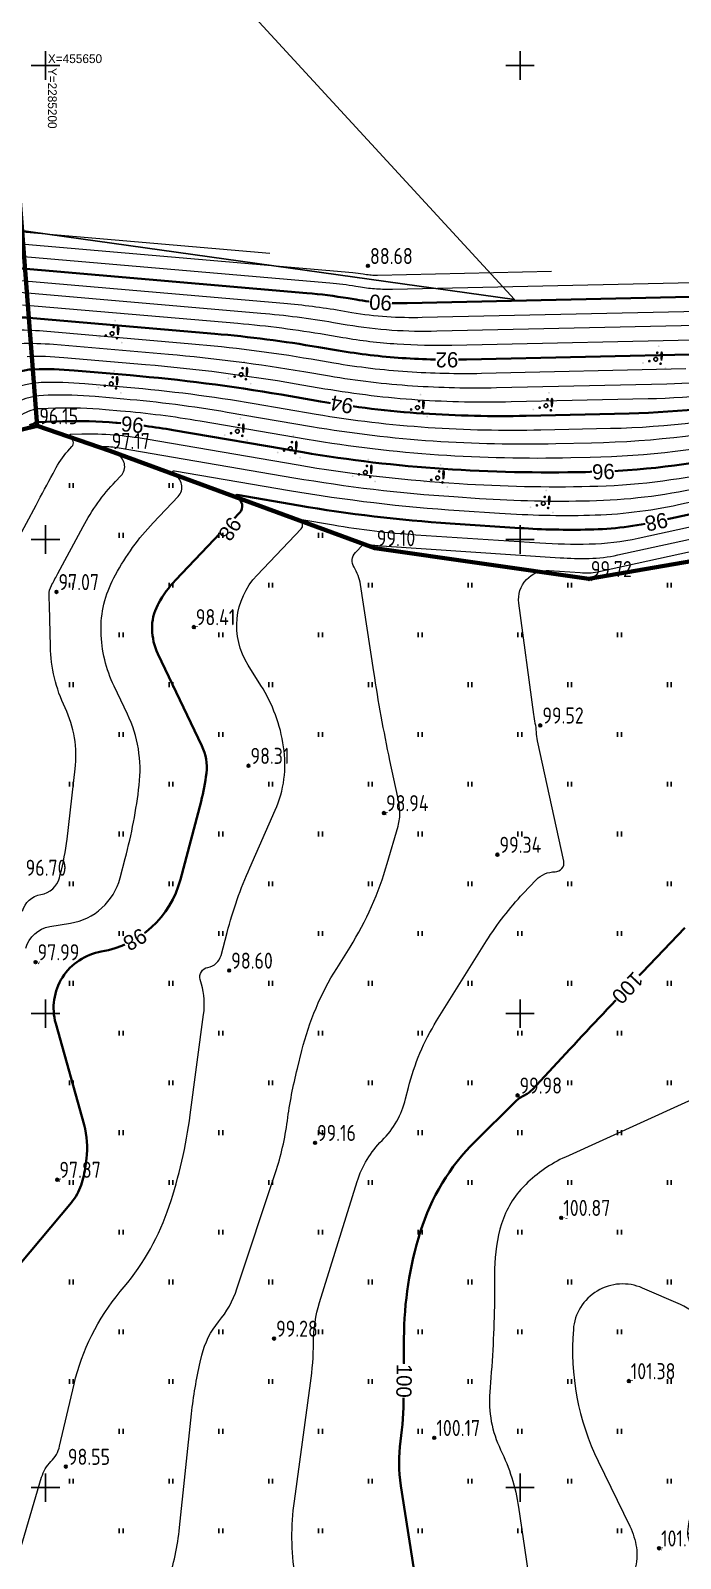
# Model space of a CAD drawing. Header units: metres. Extents: x 2284092 to 2335310, y 454860 to 483236.
# Drawn here: x 2285198.4 to 2285266.9, y 455492.5 to 455653.7 of the extents above; entities that cross this region are included whole.
import ezdxf

# ---------------------------------------------------------------- set-up
doc = ezdxf.new("R2010")
doc.units = ezdxf.units.M
doc.header["$PDMODE"] = 32
doc.header["$PDSIZE"] = 0.3
doc.linetypes.add('ЛИНИЯ_1.5-1.5', pattern=[3, 1.5, -1.5])
for name, color, linetype in [('-_линия', 7, 'Continuous'), ('0 @ 0.5', 7, 'Continuous'), ('b', 7, 'Continuous'), ('Eg.14_Ограждения', 7, 'Continuous'), ('Eg.14_Ограждения1', 7, 'Continuous'), ('INHABITED', 14, 'Continuous'), ('MUNICIPAL', 14, 'Continuous'), ('P', 94, 'Continuous'), ('Pr', 7, 'Continuous'), ('T', 7, 'Continuous'), ('КОД', 7, 'Continuous'), ('ТОЧКИ_линия', 7, 'Continuous')]:
    doc.layers.add(name, color=color, linetype=linetype)
doc.styles.add('pragmai.shx2', font='pragmai.shx', dxfattribs={"height": 1.6})
doc.styles.get("Standard").update_dxf_attribs({"font": 'eskdu.shx'})
doc.styles.add('Рубленый (Р-131)', font='p131.ttf')
doc.linetypes.add('КОНТУР', pattern='A,0,-0.5,[133,ltypeshp.shx,S=0.05,R=0,X=-0.5,Y=0],-0.5', length=1)

# ---------------------------------------------------------------- blocks, each defined once
blk = doc.blocks.new('Крест сетки')
at = {"color": 72, "linetype": 'Continuous'}
for p, q in [((-3, 0), (3, 0)), ((0, 3), (0, -3))]:
    blk.add_line(p, q, dxfattribs=at)
blk = doc.blocks.new('Штриховка Луговая растительность')
at = {"color": 3, "linetype": 'Continuous'}
for p, q in [((-0.4, 1), (-0.4, 0)), ((0.4, 0), (0.4, 1))]:
    blk.add_line(p, q, dxfattribs=at)
blk = doc.blocks.new('Штриховка Кустарник Колючий')
at = {"linetype": 'Continuous'}
h = blk.add_hatch(color=3, dxfattribs=at)
edge = h.paths.add_edge_path()
edge.add_arc((2.04, -1.91), 0.2, 0, 360)
edge = h.paths.add_edge_path()
edge.add_arc((0.63, 2.73), 0.2, 0, 360)
edge = h.paths.add_edge_path()
edge.add_arc((-2.68, -0.81), 0.2, 0, 360)
h = blk.add_hatch(color=3, dxfattribs=at)
edge = h.paths.add_edge_path()
edge.add_arc((0.32, 1.36), 0.3, 0, 360)
edge = h.paths.add_edge_path()
edge.add_arc((-1.34, -0.41), 0.3, 0, 360)
edge = h.paths.add_edge_path()
edge.add_arc((1.02, -0.96), 0.3, 0, 360)
h = blk.add_hatch(color=3, dxfattribs=at)
edge = h.paths.add_edge_path()
edge.add_spline(control_points=[(1.22, -0.29), (1.26, 0), (1.33, 0.52), (1.43, 1.02), (1.25, 1.71), (1.1, 1.01), (1.14, 0.52), (1.19, 0), (1.22, -0.29)], knot_values=[0, 0, 0, 0, 0.838296, 1.522181, 1.855336, 2.184891, 2.879704, 3.701437, 3.701437, 3.701437, 3.701437], degree=3, periodic=0)
at = {"color": 3, "linetype": 'Continuous', "flags": 128}
blk.add_lwpolyline([(0.4, 0), (0.39, 0.1), (0.35, 0.2), (0.28, 0.28), (0.2, 0.35), (0.1, 0.39), (0, 0.4), (-0.1, 0.39), (-0.2, 0.35), (-0.28, 0.28), (-0.35, 0.2), (-0.39, 0.1), (-0.4, 0), (-0.39, -0.1), (-0.35, -0.2), (-0.28, -0.28), (-0.2, -0.35), (-0.1, -0.39), (0, -0.4), (0.1, -0.39), (0.2, -0.35), (0.28, -0.28), (0.35, -0.2), (0.39, -0.1)], close=True, dxfattribs=at)
at = {"color": 3, "linetype": 'Continuous'}
blk.add_spline([(1.22, -0.29), (1.34, 0.54), (1.36, 1.22), (1.25, 1.54), (1.15, 1.22), (1.14, 0.53), (1.22, -0.29)], degree=3, dxfattribs=at)

msp = doc.modelspace()

# ---------------------------------------------------------------- linework, layer by layer
at = {"layer": '-_линия', "color": 1, "lineweight": 70}
msp.add_lwpolyline([(2285199.13, 455611.98), (2285083.63, 455583.72), (2285095.21, 455659.51), (2285083.85, 455690.39), (2285068.15, 455703.95), (2285089.37, 455722.71), (2285119.86, 455755.4), (2285144.51, 455730.39), (2285151.63, 455731.19), (2285193.17, 455688.68), (2285199.13, 455611.98)], close=True, dxfattribs=at)
at = {"layer": 'Eg.14_Ограждения', "color": 42, "linetype": 'Continuous', "lineweight": 15, "ltscale": 0.5, "flags": 128}
for points, elevation in [([(2285121.01, 455530.83, 0), (2285131.18, 455533.9)], 93), ([(2285137.69, 455396.96, 0), (2285133.53, 455400.65)], 93), ([(2285183.34, 455357.59, 0), (2285178.64, 455362.17)], 93), ([(2285161.37, 455354.79, 0), (2285167.02, 455348.34)], 92.5), ([(2285181.37, 455628.72, 0), (2285184.82, 455627.52)], 89.5), ([(2285195.22, 455585.45, 0), (2285195.12, 455589.56)], 96.5), ([(2285196.97, 455599.82), (2285199, 455603.61, -0.000001), (2285200.8, 455606.98), (2285201.13, 455607.59, -0.06722), (2285202.55, 455609.55), (2285202.78, 455609.8, 0.532714), (2285202.57, 455610.75), (2285202.57, 455610.75, -0.816041), (2285202.63, 455611.1), (2285203.82, 455611.14, -0.029245), (2285207.22, 455611.04), (2285207.22, 455611.04, -0.020874), (2285210.6, 455610.61), (2285226.63, 455607.86, 0.025767), (2285242.49, 455605.98), (2285243.59, 455605.91, 0.022207), (2285257.35, 455605.61), (2285257.35, 455605.61, 0.048181), (2285270.96, 455607.23)], 96.5), ([(2285197.56, 455560.79, -0.290759), (2285199.52, 455562.56), (2285199.52, 455562.56, 0.294569), (2285201.47, 455564.33), (2285201.55, 455564.66, 0.035409), (2285202.27, 455568.41), (2285203.13, 455575.8, 0.141342), (2285202.06, 455582.25), (2285202.06, 455582.25, -0.105366), (2285200.51, 455588.73), (2285200.41, 455593.05, -0.000001), (2285200.38, 455594.13), (2285200.38, 455594.13, -0.129829), (2285200.62, 455595.15), (2285200.68, 455595.26, -0.000002), (2285201.31, 455596.42), (2285203.96, 455601.38, -0.06722), (2285207.38, 455606.12), (2285207.95, 455606.72, 0.532714), (2285207.44, 455609.02), (2285205.92, 455609.62, -0.816038), (2285205.96, 455609.81), (2285206, 455609.81, -0.029247), (2285206.88, 455609.79), (2285206.88, 455609.79, -0.020873), (2285207.75, 455609.67), (2285226.16, 455606.52, 0.025767), (2285243.03, 455604.52), (2285245.71, 455604.34, 0.022207), (2285257.33, 455604.09), (2285257.33, 455604.09, 0.048181), (2285268.83, 455605.46)], 97), ([(2285192.09, 455631.63), (2285232.39, 455628.16, -0.020871), (2285233.46, 455628.02), (2285233.66, 455627.98, 0.025765), (2285234.32, 455627.91), (2285234.32, 455627.91, 0.022208), (2285234.99, 455627.89), (2285253.31, 455628.3)], 89), ([(2285193.18, 455630.25), (2285229.96, 455627.08, -0.020874), (2285232.68, 455626.73), (2285233.19, 455626.64, 0.02577), (2285234.87, 455626.45), (2285234.87, 455626.45, 0.022206), (2285236.55, 455626.41), (2285279.35, 455627.37, 0.048167)], 89.5), ([(2285195.37, 455627.49), (2285225.11, 455624.93, -0.020872), (2285231.11, 455624.16), (2285232.26, 455623.96, 0.025767), (2285235.96, 455623.52), (2285235.96, 455623.52, 0.022208), (2285239.68, 455623.44), (2285275.38, 455624.24, 0.048181)], 90.5), ([(2285273.4, 455622.68), (2285241.24, 455621.96, -0.022207), (2285236.5, 455622.06), (2285236.5, 455622.06, -0.025768), (2285231.79, 455622.62), (2285230.33, 455622.87, 0.020873), (2285222.68, 455623.85), (2285196.47, 455626.11, 0.029247)], 91), ([(2285271.42, 455621.11), (2285242.81, 455620.47, -0.022207), (2285237.04, 455620.6), (2285237.04, 455620.6, -0.025767), (2285231.32, 455621.28), (2285229.54, 455621.58, 0.020873), (2285220.26, 455622.78), (2285197.56, 455624.73, 0.029247)], 91.5), ([(2285267.45, 455617.99), (2285245.94, 455617.5, -0.022207), (2285238.13, 455617.68), (2285238.13, 455617.68, -0.025767), (2285230.38, 455618.6), (2285227.98, 455619.01, 0.020873), (2285215.4, 455620.62), (2285199.75, 455621.97, 0.029246), (2285196.56, 455622.06)], 92.5), ([(2285197.31, 455620.69, -0.029247), (2285200.85, 455620.59), (2285212.97, 455619.55, -0.020873), (2285227.2, 455617.72), (2285229.91, 455617.25, 0.025767), (2285238.68, 455616.22), (2285238.68, 455616.22, 0.022207), (2285247.5, 455616.02), (2285265.46, 455616.42, 0.04818), (2285278.08, 455617.93)], 93), ([(2285198.05, 455619.32, -0.029246), (2285201.94, 455619.21), (2285210.55, 455618.47, -0.020873), (2285226.41, 455616.43), (2285229.44, 455615.91, 0.025767), (2285239.22, 455614.75), (2285239.22, 455614.75, 0.022208), (2285249.07, 455614.54), (2285263.48, 455614.86, 0.04818), (2285277.87, 455616.57)], 93.5), ([(2285195.34, 455615.23, -0.140771), (2285199.54, 455616.58), (2285199.54, 455616.58, -0.029246), (2285204.13, 455616.45), (2285208.58, 455616.07, -0.020873), (2285221.99, 455614.35), (2285228.5, 455613.23, 0.025767), (2285240.31, 455611.83), (2285240.31, 455611.83, 0.022207), (2285252.2, 455611.57), (2285259.51, 455611.73, 0.048181), (2285277.45, 455613.87)], 94.5), ([(2285277.24, 455612.52, -0.048181), (2285257.53, 455610.17), (2285253.76, 455610.08, -0.022207), (2285240.85, 455610.37), (2285240.85, 455610.37, -0.025767), (2285228.04, 455611.89), (2285219.14, 455613.41, 0.020873), (2285208.24, 455614.81), (2285205.22, 455615.07, 0.029246), (2285200.29, 455615.21), (2285199.78, 455615.19, 0.14077), (2285196.2, 455614.04)], 95), ([(2285275.23, 455610.77, -0.04818), (2285257.38, 455608.65), (2285255.33, 455608.6, -0.022208), (2285241.4, 455608.91), (2285241.4, 455608.91, -0.025767), (2285227.57, 455610.55), (2285216.29, 455612.48, 0.020873), (2285207.9, 455613.55), (2285206.32, 455613.69, 0.029246), (2285201.04, 455613.84), (2285199.49, 455613.79, 0.14077), (2285197.48, 455613.14)], 95.5), ([(2285197.93, 455556.9, -0.290759), (2285200.45, 455559.17), (2285202.62, 455559.53, 0.294567), (2285207.86, 455564.3), (2285208.4, 455566.36, 0.03541), (2285209.87, 455574.1), (2285209.87, 455574.1, 0.141342), (2285208.63, 455581.59), (2285207.23, 455584.53, -0.105366), (2285205.85, 455590.27), (2285205.85, 455590.27, -0.129832), (2285207.2, 455595.95), (2285207.39, 455596.29, -0.06722), (2285211.34, 455601.76), (2285213.98, 455604.54, 0.532713), (2285213.47, 455606.84), (2285213.47, 455606.84, -0.90315), (2285213.58, 455607.25), (2285225.69, 455605.18, 0.025767), (2285243.58, 455603.06), (2285247.84, 455602.78, 0.022208), (2285257.32, 455602.57), (2285257.32, 455602.57, 0.048181), (2285266.69, 455603.69), (2285281.2, 455606.85, 0.077606)], 97.5), ([(2285193.83, 455481.56), (2285199.59, 455501.1, -0.127491), (2285200.57, 455502.74), (2285200.57, 455502.74, 0.142269), (2285201.49, 455504.39), (2285203.01, 455510.91, -0.117435), (2285207.88, 455520.67), (2285208.29, 455521.17, 0.094345), (2285213.03, 455529.68), (2285213.03, 455529.68, 0.04677), (2285215.25, 455539.31), (2285216.66, 455549.9, 0.10178), (2285216.44, 455553.11), (2285216.3, 455553.61, -0.445686), (2285217.1, 455554.87), (2285217.1, 455554.87, 0.294568), (2285218.49, 455556.14), (2285219.13, 455558.56, -0.039431), (2285221.53, 455565.38), (2285224.2, 455571.44, 0.142867), (2285225.09, 455578.14), (2285225.09, 455578.14, 0.10264), (2285222.69, 455584.61), (2285221.35, 455586.75, -0.342725), (2285222.29, 455596.25), (2285226.94, 455601.13, 0.532713), (2285226.75, 455602), (2285226.75, 455602, -0.903151), (2285226.79, 455602.15), (2285230.33, 455601.54, 0.025767), (2285239.02, 455600.51), (2285252.08, 455599.65, 0.022207), (2285257.28, 455599.53), (2285257.28, 455599.53, 0.048181), (2285262.43, 455600.14), (2285281.4, 455604.29, 0.077606)], 98.5), ([(2285212.89, 455489.99, 0.051782), (2285214.12, 455495.79), (2285215.39, 455507.79, -0.030724), (2285216.31, 455513.25), (2285216.48, 455513.98, -0.117434), (2285218.24, 455517.5), (2285218.24, 455517.5, 0.094344), (2285220.17, 455520.98), (2285224.23, 455533.23, 0.046769), (2285225.48, 455538.68), (2285225.48, 455538.68, -0.027697), (2285226.54, 455544.2), (2285227.01, 455546.1, -0.078573), (2285230.68, 455554.77), (2285232.08, 455557.02, 0.069176), (2285236.01, 455565.84), (2285237.15, 455569.78, 0.083942), (2285237.32, 455571.29), (2285237.32, 455571.29, 0.038913), (2285237.12, 455572.81), (2285236.29, 455576.7, -0.014472), (2285234.59, 455586.03), (2285233.18, 455595.26, 0.102641), (2285232.51, 455597.08), (2285232.51, 455597.08, -0.342725), (2285232.66, 455598.63), (2285233.42, 455599.43, 0.53272), (2285233.39, 455599.57), (2285233.39, 455599.57, -0.903159), (2285233.4, 455599.6), (2285233.98, 455599.5, 0.025766), (2285235.4, 455599.33), (2285254.21, 455598.08, 0.022208), (2285257.27, 455598.01), (2285257.27, 455598.01, 0.04818), (2285260.29, 455598.37), (2285281.5, 455603, 0.077606)], 99), ([(2285226.29, 455490.69, -0.072858), (2285226.22, 455498.56), (2285227.93, 455511.01, 0.032997), (2285228.23, 455515.31), (2285228.23, 455515.31, -0.07422), (2285228.88, 455519.53), (2285232.84, 455532.28, -0.122322), (2285235.46, 455536.62), (2285235.46, 455536.62, 0.136833), (2285237.94, 455540.99), (2285238.24, 455542.2, -0.078573), (2285241.21, 455549.23), (2285246.47, 455557.66, -0.050511), (2285250.33, 455562.66), (2285251.71, 455564.11, -0.207799), (2285253.68, 455564.95), (2285253.68, 455564.95, 0.480636), (2285254.6, 455566.08), (2285251.84, 455578.78, -0.039894), (2285251.72, 455579.7), (2285251.72, 455579.7, 0.038912), (2285251.6, 455580.61), (2285251.6, 455580.62, -0.019234), (2285251.44, 455581.55), (2285249.87, 455593.29, -0.473781), (2285253.08, 455596.73), (2285256.33, 455596.51, 0.022208), (2285257.25, 455596.49), (2285257.25, 455596.49, 0.04818), (2285258.16, 455596.6), (2285281.6, 455601.72, 0.077606)], 99.5), ([(2285279.16, 455545.96), (2285254.78, 455534.87, 0.089255), (2285250.6, 455531.98), (2285250.49, 455531.87, 0.122322), (2285248.05, 455527.83), (2285248.05, 455527.83, 0.074221), (2285247.32, 455523.08), (2285247.31, 455520.87, -0.01858), (2285246.92, 455511.61), (2285246.8, 455510.08, 0.133631), (2285247.95, 455504), (2285247.95, 455504, -0.076459), (2285249.83, 455497.95), (2285250.82, 455491.26, -0.110967)], 100.5), ([(2285282.84, 455484.45), (2285268.52, 455493.61, -0.282213), (2285267.68, 455495.33), (2285267.68, 455495.33, -0.029171), (2285268.03, 455497.54), (2285270.18, 455507.37, 0.082146), (2285270.54, 455514.37), (2285270.54, 455514.37, 0.267965), (2285266.89, 455519.31), (2285262.9, 455521.05, 0.515201), (2285255.61, 455516.67), (2285255.61, 455516.67, 0.133631), (2285258.23, 455502.78), (2285261.57, 455495.92, -0.076462), (2285262.26, 455493.68), (2285262.26, 455493.68, -0.110964), (2285262.09, 455491.36)], 101)]:
    msp.add_lwpolyline(points, format="xyb", dxfattribs=dict(at, elevation=elevation))
at = {"layer": 'Eg.14_Ограждения', "color": 42, "linetype": 'Continuous', "lineweight": 40, "ltscale": 0.5, "flags": 128}
for points, elevation in [([(2285149.03, 455344.01, 0), (2285143.48, 455347.36)], 92), ([(2285173.89, 455628.54, 0), (2285177.8, 455627.17)], 90), ([(2285194.28, 455628.87), (2285227.54, 455626, -0.020873), (2285231.89, 455625.44), (2285232.73, 455625.3, 0.025767), (2285235.41, 455624.98), (2285235.41, 455624.98, 0.022208), (2285238.12, 455624.92), (2285277.37, 455625.8, 0.048179)], 90), ([(2285195.82, 455623.43, -0.029247), (2285198.66, 455623.35), (2285217.83, 455621.7, -0.020872), (2285228.76, 455620.29), (2285230.85, 455619.94, 0.025767), (2285237.59, 455619.14), (2285237.59, 455619.14, 0.022208), (2285244.37, 455618.99), (2285269.43, 455619.55, 0.04818)], 92), ([(2285194.92, 455616.7, -0.140769), (2285198.8, 455617.95), (2285198.8, 455617.95, -0.029247), (2285203.03, 455617.83), (2285208.92, 455617.32, -0.020873), (2285224.84, 455615.28), (2285228.97, 455614.57, 0.025767), (2285239.77, 455613.29), (2285239.77, 455613.29, 0.022207), (2285250.63, 455613.05), (2285261.5, 455613.3, 0.048181), (2285277.66, 455615.22)], 94), ([(2285198.3, 455612.06, 0.102704), (2285198.76, 455612.24), (2285198.76, 455612.24, -0.140767), (2285199.21, 455612.39), (2285201.78, 455612.47, -0.029247), (2285207.41, 455612.31), (2285207.56, 455612.3, -0.020872), (2285213.45, 455611.54), (2285227.1, 455609.21, 0.025767), (2285241.94, 455607.45), (2285241.94, 455607.45, 0.022208), (2285256.89, 455607.12), (2285257.37, 455607.13, 0.048181), (2285273.1, 455609)], 96), ([(2285197.29, 455523.57), (2285202.73, 455530.09, 0.094344), (2285203.74, 455531.89), (2285203.74, 455531.89, 0.04677), (2285204.21, 455533.93), (2285204.31, 455534.7, 0.101781), (2285204.06, 455538.27), (2285201.07, 455548.96, -0.445686), (2285205.88, 455556.53), (2285205.88, 455556.53, 0.294568), (2285214.21, 455564.13), (2285216.39, 455572.38, 0.03541), (2285216.95, 455575.36), (2285216.95, 455575.36, 0.141341), (2285216.48, 455578.24), (2285211.84, 455587.96, -0.105367), (2285211.22, 455590.54), (2285211.22, 455590.54, -0.129831), (2285211.83, 455593.1), (2285211.91, 455593.25, -0.06722), (2285213.69, 455595.72), (2285220.46, 455602.84, 0.532714), (2285220.11, 455604.42), (2285220.11, 455604.42, -0.903152), (2285220.19, 455604.7), (2285226.68, 455603.59, 0.025767), (2285242.64, 455601.7), (2285249.96, 455601.21, 0.022207), (2285257.3, 455601.05), (2285257.3, 455601.05, 0.048181), (2285264.56, 455601.92), (2285281.3, 455605.57, 0.077606)], 98), ([(2285239.89, 455484.48), (2285237.44, 455500.2, -0.072857), (2285237.4, 455504.9), (2285237.4, 455504.9, 0.032998), (2285237.73, 455509.64), (2285237.76, 455515.74, -0.074221), (2285239.49, 455526.98), (2285239.49, 455526.98, -0.122322), (2285245.26, 455536.52), (2285249.44, 455540.67, -0.089255), (2285250.36, 455541.32), (2285250.36, 455541.32, 0.099102), (2285251.28, 455541.97), (2285254.37, 455545.31, -0.00265), (2285261.39, 455552.78), (2285267.35, 455559.06, -0.2078)], 100)]:
    msp.add_lwpolyline(points, format="xyb", dxfattribs=dict(at, elevation=elevation))
at = {"layer": 'Eg.14_Ограждения', "color": 42, "linetype": 'Continuous', "lineweight": 15, "ltscale": 0.5, "elevation": 88.5, "flags": 128}
msp.add_lwpolyline([(2285191, 455633.01), (2285223.63, 455630.2)], dxfattribs=at)
at = {"layer": 'P'}
for p in [(2285233.97, 455628.86, 88.67), (2285199.13, 455611.97, 96.15), (2285206.76, 455609.35, 97.17), (2285234.69, 455599.1, 99.1), (2285257.24, 455595.84, 99.72), (2285215.62, 455590.77, 98.41), (2285235.66, 455571.15, 98.94), (2285198.95, 455555.43, 97.99), (2285201.24, 455532.48, 97.87), (2285254.33, 455528.46, 100.87), (2285261.45, 455511.24, 101.38), (2285264.64, 455493.6, 101.1)]:
    msp.add_point(p, dxfattribs=at)
at = {"layer": 'Pr'}
for p in [(2285201.15, 455594.47, 97.07), (2285252.13, 455580.4, 99.52), (2285221.38, 455576.14, 98.31), (2285247.61, 455566.76, 99.34), (2285219.35, 455554.54, 98.6), (2285249.74, 455541.37, 99.98), (2285228.4, 455536.37, 99.16), (2285224.08, 455515.72, 99.28), (2285240.96, 455505.25, 100.17), (2285202.14, 455502.22, 98.55)]:
    msp.add_point(p, dxfattribs=at)
at = {"layer": 'ТОЧКИ_линия'}
msp.add_lwpolyline([(2285199.13, 455611.98), (2285083.63, 455583.72), (2285095.21, 455659.51), (2285083.85, 455690.39), (2285068.15, 455703.95), (2285089.37, 455722.71), (2285119.86, 455755.4), (2285144.51, 455730.39), (2285151.63, 455731.19), (2285193.17, 455688.68), (2285199.13, 455611.98)], close=True, dxfattribs=at)

# ---------------------------------------------------------------- block references
at = {"layer": '0 @ 0.5', "linetype": 'ЛИНИЯ_1.5-1.5', "xscale": 0.5, "yscale": 0.5, "zscale": 0.5}
for p in [(2285200, 455650), (2285250, 455650), (2285200, 455600), (2285250, 455600), (2285200, 455550), (2285250, 455550), (2285200, 455500), (2285250, 455500)]:
    msp.add_blockref('Крест сетки', p, dxfattribs=at)
at = {"layer": '0 @ 0.5', "linetype": 'КОНТУР', "xscale": 0.5, "yscale": 0.5, "zscale": 0.5}
for p in [(2285207.02, 455621.72), (2285264.29, 455619.02), (2285220.6, 455617.39), (2285206.92, 455616.42), (2285239.19, 455613.92), (2285252.73, 455614.11), (2285220.22, 455611.42), (2285225.8, 455609.59), (2285233.7, 455607.08), (2285241.31, 455606.5), (2285252.44, 455603.81)]:
    msp.add_blockref('Штриховка Кустарник Колючий', p, dxfattribs=at)
at = {"layer": '0 @ 0.5', "linetype": 'Continuous', "xscale": 0.5, "yscale": 0.5, "zscale": 0.5}
for p in [(2285202.72, 455605.44), (2285213.22, 455605.44), (2285207.97, 455600.19), (2285228.97, 455600.19), (2285202.72, 455594.94), (2285213.22, 455594.94), (2285223.72, 455594.94), (2285234.22, 455594.94), (2285244.72, 455594.94), (2285255.22, 455594.94), (2285265.72, 455594.94), (2285207.97, 455589.69), (2285218.47, 455589.69), (2285228.97, 455589.69), (2285239.47, 455589.69), (2285249.97, 455589.69), (2285260.47, 455589.69), (2285202.72, 455584.44), (2285213.22, 455584.44), (2285223.72, 455584.44), (2285234.22, 455584.44), (2285244.72, 455584.44), (2285255.22, 455584.44), (2285265.72, 455584.44), (2285207.97, 455579.19), (2285218.47, 455579.19), (2285228.97, 455579.19), (2285239.47, 455579.19), (2285249.97, 455579.19), (2285260.47, 455579.19), (2285202.72, 455573.94), (2285213.22, 455573.94), (2285223.72, 455573.94), (2285234.22, 455573.94), (2285244.72, 455573.94), (2285255.22, 455573.94), (2285265.72, 455573.94), (2285207.97, 455568.69), (2285218.47, 455568.69), (2285228.97, 455568.69), (2285239.47, 455568.69), (2285249.97, 455568.69), (2285260.47, 455568.69), (2285202.72, 455563.44), (2285213.22, 455563.44), (2285223.72, 455563.44), (2285234.22, 455563.44), (2285244.72, 455563.44), (2285255.22, 455563.44), (2285265.72, 455563.44), (2285218.47, 455558.19), (2285228.97, 455558.19), (2285239.47, 455558.19), (2285249.97, 455558.19), (2285260.47, 455558.19), (2285202.72, 455552.94), (2285213.22, 455552.94), (2285223.72, 455552.94), (2285234.22, 455552.94), (2285244.72, 455552.94), (2285255.22, 455552.94), (2285265.72, 455552.94), (2285207.97, 455547.69), (2285218.47, 455547.69), (2285228.97, 455547.69), (2285239.47, 455547.69), (2285249.97, 455547.69), (2285260.47, 455547.69), (2285202.72, 455542.44), (2285213.22, 455542.44), (2285223.72, 455542.44), (2285234.22, 455542.44), (2285244.72, 455542.44), (2285255.22, 455542.44), (2285265.72, 455542.44), (2285207.97, 455537.19), (2285218.47, 455537.19), (2285228.97, 455537.19), (2285239.47, 455537.19), (2285249.97, 455537.19), (2285260.47, 455537.19), (2285202.72, 455531.94), (2285213.22, 455531.94), (2285223.72, 455531.94), (2285234.22, 455531.94), (2285244.72, 455531.94), (2285255.22, 455531.94), (2285265.72, 455531.94), (2285207.97, 455526.69), (2285218.47, 455526.69), (2285228.97, 455526.69), (2285239.47, 455526.69), (2285249.97, 455526.69), (2285260.47, 455526.69), (2285202.72, 455521.44), (2285213.22, 455521.44), (2285223.72, 455521.44), (2285234.22, 455521.44), (2285244.72, 455521.44), (2285255.22, 455521.44), (2285265.72, 455521.44), (2285207.97, 455516.19), (2285218.47, 455516.19), (2285228.97, 455516.19), (2285239.47, 455516.19), (2285249.97, 455516.19), (2285260.47, 455516.19), (2285202.72, 455510.94), (2285213.22, 455510.94), (2285223.72, 455510.94), (2285234.22, 455510.94), (2285244.72, 455510.94), (2285255.22, 455510.94), (2285265.72, 455510.94), (2285207.97, 455505.69), (2285218.47, 455505.69), (2285228.97, 455505.69), (2285239.47, 455505.69), (2285249.97, 455505.69), (2285260.47, 455505.69), (2285202.72, 455500.44), (2285213.22, 455500.44), (2285223.72, 455500.44), (2285234.22, 455500.44), (2285244.72, 455500.44), (2285255.22, 455500.44), (2285265.72, 455500.44), (2285207.97, 455495.19), (2285218.47, 455495.19), (2285228.97, 455495.19), (2285239.47, 455495.19), (2285249.97, 455495.19), (2285260.47, 455495.19)]:
    msp.add_blockref('Штриховка Луговая растительность', p, dxfattribs=at)

# ---------------------------------------------------------------- texts
at = {"linetype": 'ЛИНИЯ_1.5-1.5', "style": 'Рубленый (Р-131)'}
msp.add_text('X=455650', height=0.931, dxfattribs=at).set_placement((2285200.25, 455650.25))
msp.add_text('Y=2285200', height=0.931, rotation=270, dxfattribs=at).set_placement((2285200.25, 455649.75))
at = {"layer": 'T'}
for s, p in [('88.68', (2285234.19, 455629.05, 88.67)), ('96.15', (2285199.35, 455612.16, 96.15)), ('97.17', (2285206.98, 455609.54, 97.17)), ('99.10', (2285234.91, 455599.29, 99.1)), ('99.72', (2285257.46, 455596.03, 99.72)), ('97.07', (2285201.37, 455594.66, 97.07)), ('98.41', (2285215.84, 455590.96, 98.41)), ('99.52', (2285252.35, 455580.59, 99.52)), ('98.31', (2285221.6, 455576.33, 98.31)), ('98.94', (2285235.88, 455571.34, 98.94)), ('99.34', (2285247.83, 455566.95, 99.34)), ('96.70', (2285197.91, 455564.53, 96.7)), ('97.99', (2285199.17, 455555.62, 97.99)), ('98.60', (2285219.57, 455554.73, 98.6)), ('99.98', (2285249.95, 455541.56, 99.98)), ('99.16', (2285228.61, 455536.56, 99.16)), ('97.87', (2285201.46, 455532.67, 97.87)), ('100.87', (2285254.55, 455528.65, 100.87)), ('99.28', (2285224.3, 455515.91, 99.28)), ('101.38', (2285261.66, 455511.43, 101.38)), ('100.17', (2285241.18, 455505.44, 100.17)), ('98.55', (2285202.36, 455502.4, 98.55)), ('101.10', (2285264.85, 455493.79, 101.1))]:
    msp.add_text(s, height=1.7, dxfattribs=at).set_placement(p)
at = {"layer": 'КОД'}
for s, p in [('v', (2285199.28, 455611.73, 96.15)), ('v', (2285199.28, 455611.73, 96.15)), ('v', (2285206.91, 455609.1, 97.17)), ('v', (2285206.91, 455609.1, 97.17)), ('v', (2285234.84, 455598.85, 99.1)), ('v', (2285234.84, 455598.85, 99.1)), ('v', (2285257.39, 455595.59, 99.72)), ('v', (2285257.39, 455595.59, 99.72)), ('r', (2285215.77, 455590.52, 98.41)), ('r', (2285215.77, 455590.52, 98.41)), ('r', (2285235.81, 455570.9, 98.94)), ('r', (2285235.81, 455570.9, 98.94)), ('v', (2285199.1, 455555.18, 97.99)), ('v', (2285199.1, 455555.18, 97.99)), ('r', (2285201.39, 455532.23, 97.87)), ('r', (2285201.39, 455532.23, 97.87)), ('r-', (2285254.43, 455528.21, 100.87)), ('r-', (2285254.43, 455528.21, 100.87)), ('r', (2285261.6, 455510.99, 101.38)), ('r', (2285261.6, 455510.99, 101.38)), ('r', (2285264.79, 455493.35, 101.1)), ('r', (2285264.79, 455493.35, 101.1))]:
    msp.add_text(s, height=0.5, dxfattribs=at).set_placement(p)

# ---------------------------------------------------------------- next in the draw order: texts
at = {"layer": 'Eg.14_Ограждения1', "color": 42, "char_height": 1.6, "attachment_point": 5, "style": 'pragmai.shx2', "bg_fill": 3, "box_fill_scale": 1, "bg_fill_color": 1, "bg_fill_transparency": 0}
for s, insert, rotation in [('90', (2285235.3, 455625), 176.4568), ('92', (2285242.3, 455618.97), 180), ('94', (2285231.22, 455614.25), 169.633), ('96', (2285209.15, 455612.13), 174.2497), ('96', (2285258.78, 455607.17), 182.1153), ('98', (2285219.43, 455601.11), 236.1543), ('98', (2285264.36, 455601.87), 192.0035), ('98', (2285209.43, 455557.82), 210.4562), ('100', (2285261.32, 455552.71), 226.4798), ('100', (2285237.77, 455511.27), 268.9439)]:
    msp.add_mtext(s, dxfattribs=dict(at, insert=insert, rotation=rotation))

# ---------------------------------------------------------------- next in the draw order: linework, layer by layer
at = {"layer": '-_линия', "color": 1, "lineweight": 100}
msp.add_lwpolyline([(2284999.53, 455523.73), (2285083.63, 455583.72), (2285095.21, 455659.51), (2285083.85, 455690.39), (2285068.15, 455703.95), (2285089.37, 455722.71), (2285119.86, 455755.4), (2285144.51, 455730.39), (2285151.63, 455731.19), (2285189.27, 455692.18), (2285193.17, 455688.68), (2285199.13, 455611.98), (2285206.76, 455609.35), (2285234.69, 455599.1), (2285257.24, 455595.84), (2285294.1, 455602.21), (2285318.19, 455614.05), (2285343.14, 455625.79), (2285418.47, 455642.74), (2285414.14, 455612.35), (2285496.79, 455564.06), (2285496.79, 455564.06), (2285271.53, 455467.58)], dxfattribs=at)
at = {"layer": 'b', "linetype": 'Continuous'}
msp.add_lwpolyline([(2284400.46, 455452.39), (2284362.59, 455424.7), (2284292.45, 455322.69), (2284378.23, 455332.83), (2284465.8, 455326.3), (2284589.4, 455364.3), (2284647.1, 455343.8), (2284731.2, 455423), (2284803.4, 455418.7), (2284841.5, 455421.2), (2285132.4, 455641.7), (2285249.4, 455625.3), (2285143.47, 455740.54), (2285079.3, 455808.6), (2285088.13, 455821.89), (2285062.82, 455841.71), (2284892, 456015.6)], close=True, dxfattribs=at)
at = {"layer": 'INHABITED', "linetype": 'Continuous'}
for points in [[(2284610.4, 456182.68), (2284703.32, 456099.56), (2284741.28, 456142.96), (2284748.25, 456145.5), (2284755.42, 456141.97), (2284829.1, 456092.32), (2284885.44, 456034.41), (2284885.84, 456028.69), (2284885.1, 456022.7), (2284892, 456015.6), (2285062.82, 455841.71), (2285088.13, 455821.89), (2285079.3, 455808.6), (2285143.47, 455740.54), (2285249.4, 455625.3), (2285132.4, 455641.7), (2284841.5, 455421.2), (2284803.4, 455418.7), (2284731.2, 455423), (2284647.1, 455343.8), (2284589.4, 455364.3)], [(2284610.4, 456182.68), (2284703.32, 456099.56), (2284741.28, 456142.96), (2284748.25, 456145.5), (2284755.42, 456141.97), (2284829.1, 456092.32), (2284885.44, 456034.41), (2284885.84, 456028.69), (2284885.1, 456022.7), (2284892, 456015.6), (2285062.82, 455841.71), (2285088.13, 455821.89), (2285079.3, 455808.6), (2285143.47, 455740.54), (2285249.4, 455625.3), (2285132.4, 455641.7), (2284841.5, 455421.2), (2284803.4, 455418.7), (2284731.2, 455423), (2284647.1, 455343.8), (2284589.4, 455364.3)], [(2284905.85, 456001.5), (2285062.82, 455841.71), (2285088.13, 455821.89), (2285079.3, 455808.6), (2285143.47, 455740.54), (2285249.4, 455625.3), (2285132.4, 455641.7), (2284841.5, 455421.2), (2284803.4, 455418.7), (2284731.2, 455423), (2284647.1, 455343.8), (2284589.4, 455364.3)]]:
    msp.add_lwpolyline(points, dxfattribs=at)
at = {"layer": 'MUNICIPAL', "linetype": 'Continuous'}
for points in [[(2284610.4, 456182.68), (2284703.32, 456099.56), (2284741.28, 456142.96), (2284748.25, 456145.5), (2284755.42, 456141.97), (2284829.1, 456092.32), (2284885.44, 456034.41), (2284885.84, 456028.69), (2284885.1, 456022.7), (2284892, 456015.6), (2285062.82, 455841.71), (2285088.13, 455821.89), (2285079.3, 455808.6), (2285143.47, 455740.54), (2285249.4, 455625.3), (2285132.4, 455641.7), (2284841.5, 455421.2), (2284803.4, 455418.7), (2284731.2, 455423), (2284647.1, 455343.8), (2284589.4, 455364.3)], [(2284589.4, 455364.3), (2284647.1, 455343.8), (2284731.2, 455423), (2284803.4, 455418.7), (2284841.5, 455421.2), (2285132.4, 455641.7), (2285249.4, 455625.3), (2285143.47, 455740.54), (2285079.3, 455808.6), (2285088.13, 455821.89), (2285062.82, 455841.71), (2284892, 456015.6), (2284885.1, 456022.7), (2284885.84, 456028.69), (2284885.44, 456034.41), (2284829.1, 456092.32), (2284755.42, 456141.97), (2284748.25, 456145.5), (2284741.28, 456142.96), (2284703.32, 456099.56), (2284610.4, 456182.68)], [(2284610.4, 456182.68), (2284703.32, 456099.56), (2284741.28, 456142.96), (2284748.25, 456145.5), (2284755.42, 456141.97), (2284829.1, 456092.32), (2284885.44, 456034.41), (2284885.84, 456028.69), (2284885.1, 456022.7), (2284892, 456015.6), (2285062.82, 455841.71), (2285088.13, 455821.89), (2285079.3, 455808.6), (2285143.47, 455740.54), (2285249.4, 455625.3), (2285132.4, 455641.7), (2284841.5, 455421.2), (2284803.4, 455418.7), (2284731.2, 455423), (2284647.1, 455343.8), (2284589.4, 455364.3)], [(2284589.4, 455364.3), (2284647.1, 455343.8), (2284731.2, 455423), (2284803.4, 455418.7), (2284841.5, 455421.2), (2285132.4, 455641.7), (2285249.4, 455625.3), (2285143.47, 455740.54), (2285079.3, 455808.6), (2285088.13, 455821.89), (2285062.82, 455841.71), (2284892, 456015.6), (2284885.1, 456022.7), (2284885.84, 456028.69), (2284885.44, 456034.41), (2284829.1, 456092.32), (2284755.42, 456141.97), (2284748.25, 456145.5), (2284741.28, 456142.96), (2284703.32, 456099.56), (2284610.4, 456182.68)]]:
    msp.add_lwpolyline(points, dxfattribs=at)

# ---------------------------------------------------------------- next in the draw order: block references
at = {"layer": '0 @ 0.5', "linetype": 'Continuous', "xscale": 0.5, "yscale": 0.5, "zscale": 0.5}
for p in [(2285218.47, 455600.19), (2285207.97, 455558.19)]:
    msp.add_blockref('Штриховка Луговая растительность', p, dxfattribs=at)

doc.saveas('drawing.dxf')
